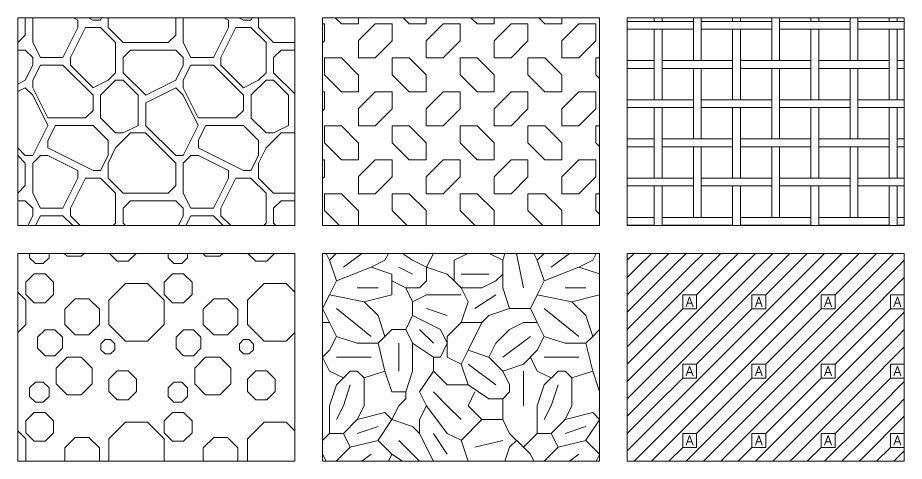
# Model space of a CAD drawing. Header units: millimetres. Extents: x 0 to 108, y -34 to 100.
# Drawn here: x 44 to 108, y -34 to -2 of the extents above; entities that cross this region are included whole.
import ezdxf

# ---------------------------------------------------------------- set-up
doc = ezdxf.new("R2010")
doc.units = ezdxf.units.MM
doc.layers.get('0').update_dxf_attribs({"linetype": 'CONTINUOUS', "lineweight": 0})

msp = doc.modelspace()

# ---------------------------------------------------------------- hatches: boundary and pattern name
at = {"linetype": 'Continuous', "lineweight": 0}
h = msp.add_hatch(dxfattribs=at)
h.set_pattern_fill('MOSAIC', color=3, scale=10.86278, style=0, pattern_type=0)
h.set_pattern_definition([(0, (7.604, 0.543), (10.8628, 10.8628), [0.5431, -0.5431, 1.0863, -8.6902]), (0, (3.259, 1.086), (10.8628, 10.8628), [2.7157, -8.1471]), (0, (2.716, 1.629), (10.8628, 10.8628), [2.7157, -8.1471]), (0, (7.604, 4.345), (10.8628, 10.8628), [0.5431, -10.3196]), (0, (2.173, 5.431), (10.8628, 10.8628), [1.6294, -9.2334]), (0, (2.173, 5.975), (10.8628, 10.8628), [1.6294, -9.2334]), (0, (8.69, 6.518), (10.8628, 10.8628), [3.2588, -7.604]), (0, (8.147, 7.061), (10.8628, 10.8628), [3.2588, -7.604]), (0, (5.431, 8.147), (10.8628, 10.8628), [1.0863, -9.7765]), (0, (5.975, 8.69), (10.8628, 10.8628), [0.5431, -10.3196]), (0, (1.086, 9.777), (10.8628, 10.8628), [0.54314, -0.54314, 0.54314, -9.2334]), (90, (1.086, 7.604), (-10.8628, 10.8628), [1.6294, -9.2334]), (90, (1.629, 3.802), (-10.8628, 10.8628), [0.54314, -1.0863, 0.54314, -1.0863, 2.17256, -5.4314]), (90, (2.716, 10.32), (-10.8628, 10.8628), [0.5431, -10.3196]), (90, (4.345, 5.431), (-10.8628, 10.8628), [0.5431, -10.3196]), (90, (4.888, 8.147), (-10.8628, 10.8628), [0.5431, -10.3196]), (90, (5.975, 2.173), (-10.8628, 10.8628), [1.0863, -9.7765]), (90, (6.518, 1.629), (-10.8628, 10.8628), [1.6294, -9.2334]), (90, (7.061, 8.147), (-10.8628, 10.8628), [1.0863, -0.5431, 1.0863, -8.1471]), (90, (7.604, 4.888), (-10.8628, 10.8628), [2.1726, -8.6902]), (90, (8.147, 4.888), (-10.8628, 10.8628), [1.0863, -9.7765]), (90, (9.233, 1.086), (-10.8628, 10.8628), [2.1726, -8.6902]), (90, (9.777, 1.086), (-10.8628, 10.8628), [1.6294, -9.2334]), (45, (5.4314, 1.6294), (0, 10.8628), [0.7681, -14.5942]), (45, (7.061, 4.345), (0, 10.8628), [0.7681, -14.5942]), (45, (8.147, 5.9745), (0, 10.8628), [0.7681, -14.5942]), (45, (0.543, 7.061), (0, 10.8628), [0.7681, -14.5942]), (45, (1.6294, 9.233), (0, 10.8628), [0.7681, -14.5942]), (45, (6.518, 3.259), (0, 10.8628), [1.5362, -13.826]), (45, (7.604, 10.32), (0, 10.8628), [1.5362, -13.826]), (135, (7.061, 0), (-10.8628, 0), [1.5362, -13.826]), (135, (7.604, 0.543), (-10.8628, 0), [1.5362, -13.826]), (135, (9.233, 3.259), (-10.8628, 0), [1.5362, -13.826]), (135, (7.604, 7.061), (-10.8628, 0), [1.5362, -13.826]), (135, (8.147, 7.061), (-10.8628, 0), [1.5362, -13.826]), (135, (5.9745, 3.802), (-10.8628, 0), [2.3043, -13.058]), (135, (9.7765, 3.259), (-10.8628, 0), [2.3043, -13.058]), (135, (5.9745, 3.259), (-10.8628, 0), [3.0725, -12.2898]), (135, (1.086, 9.7765), (-10.8628, 0), [3.0725, -12.2898]), (135, (1.086, 9.233), (-10.8628, 0), [3.0725, -12.2898]), (135, (1.6294, 3.259), (-10.8628, 0), [0.7681, -14.5942]), (135, (1.6294, 5.9745), (-10.8628, 0), [0.7681, -14.5942]), (26.565, (8.147, 0.543), (10.8628, 0), [1.2145, -23.0754]), (26.565, (5.9745, 3.802), (10.86278, 0), [1.2145, -23.0754]), (26.565, (9.7765, 2.7157), (10.8628, 0), [2.429, -21.8609]), (26.565, (9.7765, 3.259), (10.8628, 0), [2.429, -21.8609]), (63.435, (6.5177, 8.69), (0, 10.86278), [1.21446, -12.1446, 2.4289, -8.50195]), (63.435, (1.0863, 4.345), (0, 10.86278), [1.2145, -23.0754]), (63.435, (2.7157, 0), (0, 10.86278), [1.2145, -23.0754]), (63.435, (1.6294, 4.345), (0, 10.86278), [1.2145, -23.0754]), (63.435, (7.061, 9.2334), (0, 10.86278), [1.2145, -23.0754]), (63.435, (6.5177, 8.69), (0, 10.86278), [1.2145, -23.0754]), (63.435, (4.345, 5.9745), (0, 10.86278), [2.429, -21.8609]), (63.435, (3.802, 5.9745), (0, 10.86278), [2.429, -21.8609]), (116.565, (2.1726, 5.9745), (-0, 10.86278), [1.2145, -23.0754]), (116.565, (2.7157, 1.0863), (-0, 10.86278), [2.429, -21.8609]), (116.565, (2.7157, 1.6294), (-0, 10.86278), [2.429, -21.8609]), (153.435, (4.8883, 8.69), (-10.86278, 0), [2.429, -21.8609]), (153.435, (5.9745, 8.69), (-10.86278, 0), [3.6435, -20.6464])])
h.paths.add_polyline_path([(44, -2), (44, -17), (64, -17), (64, -2)], flags=0)
h = msp.add_hatch(dxfattribs=at)
h.set_pattern_fill('TREAD', color=3, scale=4.898979, style=0, pattern_type=0)
h.set_pattern_definition([(0, (0, 0), (1.224745, 2.44949), [1.224745, -1.224745]), (90, (0, 0), (-2.44949, 1.224745), [1.224745, -1.224745]), (45, (1.2247, 0), (0, 4.89898), [1.73205, -5.19615]), (45, (0, 1.2247), (0, 4.89898), [1.73205, -5.19615]), (135, (0, 3.6742), (-4.89898, 0), [1.73205, -5.19615]), (135, (3.6742, 2.4495), (-4.89898, 0), [1.73205, -5.19615])])
h.paths.add_polyline_path([(66, -2), (66, -17), (86, -17), (86, -2)], flags=0)
h = msp.add_hatch(dxfattribs=at)
h.set_pattern_fill('WIREMESH', color=3, scale=5.656854, style=0, pattern_type=0)
h.set_pattern_definition([(0, (0, 0), (2.82843, 2.82843), [5.09117, -0.56568]), (0, (0, 0.5657), (2.82843, 2.82843), [5.09117, -0.56568]), (90, (2.2627, 0.5657), (-2.82843, 2.82843), [5.09117, -0.56568]), (90, (2.8284, 0.5657), (-2.82843, 2.82843), [5.09117, -0.56568])])
h.paths.add_polyline_path([(88, -2), (88, -17), (108, -17), (108, -2)], flags=0)
h = msp.add_hatch(dxfattribs=at)
h.set_pattern_fill('STONE00', color=3, scale=4, style=0, pattern_type=0)
h.set_pattern_definition([(0, (5.964, 5.479), (0, 10), [0.7142, -9.2858]), (270, (5.421, 4.936), (10, -0), [0.789, -9.211]), (45, (5.421, 4.9356), (0, 10), [0.7678, -13.3744]), (135, (5.964, 3.604), (0, 10), [0.7678, -13.3744]), (0, (5.964, 3.604), (0, 10), [0.7142, -9.2858]), (90, (7.221, 4.147), (-10, 0), [0.789, -9.211]), (45, (6.678, 3.604), (0, 10), [0.7678, -13.3744]), (135, (7.221, 4.9356), (0, 10), [0.7678, -13.3744]), (0, (0.304, 4.777), (0, 10), [0.3968, -9.6032]), (270, (0.002, 4.475), (10, -0), [0.4383, -9.5617]), (45, (0.002, 4.4754), (0, 10), [0.4265, -13.7156]), (135, (0.304, 3.7355), (0, 10), [0.4265, -13.7156]), (0, (0.304, 3.736), (0, 10), [0.3968, -9.6032]), (90, (1.002, 4.037), (-10, 0), [0.4383, -9.5617]), (45, (0.701, 3.7355), (0, 10), [0.4265, -13.7156]), (135, (1.002, 4.4754), (0, 10), [0.4265, -13.7156]), (0, (7.552, 3.495), (0, 10), [1.0317, -8.9683]), (270, (6.768, 2.711), (10, -0), [1.1396, -8.8604]), (45, (6.768, 2.711), (0, 10), [1.109, -13.0332]), (135, (7.552, 0.787), (0, 10), [1.109, -13.0332]), (0, (7.552, 0.787), (0, 10), [1.0317, -8.9683]), (90, (9.368, 1.571), (-10, 0), [1.1396, -8.8604]), (45, (8.584, 0.787), (0, 10), [1.109, -13.0332]), (135, (9.368, 2.711), (0, 10), [1.109, -13.0332]), (0, (5.178, 9.515), (0, 10), [0.7936, -9.2064]), (270, (4.575, 8.912), (10, -0), [0.8766, -9.1234]), (45, (4.5746, 8.912), (0, 10), [0.853, -13.2891]), (135, (5.178, 7.432), (0, 10), [0.853, -13.2891]), (0, (5.178, 7.432), (0, 10), [0.7936, -9.2064]), (90, (6.575, 8.035), (-10, 0), [0.8766, -9.1234]), (45, (5.9714, 7.432), (0, 10), [0.853, -13.2891]), (135, (6.5746, 8.912), (0, 10), [0.853, -13.2891]), (0, (8.143, 7.71), (0, 10), [0.992, -9.008]), (270, (7.389, 6.956), (10, -0), [1.0958, -8.9042]), (45, (7.3886, 6.9565), (0, 10), [1.0663, -13.0758]), (135, (8.1426, 5.1066), (0, 10), [1.0663, -13.0758]), (0, (8.143, 5.107), (0, 10), [0.992, -9.008]), (90, (9.889, 5.861), (-10, 0), [1.0958, -8.9042]), (45, (9.1346, 5.1066), (0, 10), [1.0663, -13.0758]), (135, (9.8886, 6.9565), (0, 10), [1.0663, -13.0758]), (0, (5.274, 1.711), (0, 10), [0.5555, -9.4445]), (270, (4.852, 1.288), (10, -0), [0.6136, -9.3864]), (45, (4.852, 1.2884), (0, 10), [0.5971, -13.545]), (135, (5.2744, 0.2526), (0, 10), [0.5971, -13.545]), (0, (5.274, 0.253), (0, 10), [0.5555, -9.4445]), (90, (6.252, 0.675), (-10, 0), [0.6136, -9.3864]), (45, (5.83, 0.2526), (0, 10), [0.5971, -13.545]), (135, (6.252, 1.2884), (0, 10), [0.5971, -13.545]), (0, (1.779, 8.814), (0, 10), [1.5872, -8.4128]), (270, (0.572, 7.608), (10, -0), [1.7533, -8.2467]), (45, (0.572, 7.608), (0, 10), [1.7061, -12.436]), (135, (1.7785, 4.648), (0, 10), [1.7061, -12.436]), (0, (1.779, 4.648), (0, 10), [1.5872, -8.4128]), (90, (4.572, 5.854), (-10, 0), [1.7533, -8.2467]), (45, (3.366, 4.648), (0, 10), [1.7061, -12.436]), (135, (4.572, 7.608), (0, 10), [1.7061, -12.436]), (0, (1.178, 2.515), (0, 10), [0.7936, -9.2064]), (270, (0.575, 1.912), (10, -0), [0.8766, -9.1234]), (45, (0.5746, 1.912), (0, 10), [0.853, -13.2891]), (135, (1.178, 0.432), (0, 10), [0.853, -13.2891]), (0, (1.178, 0.432), (0, 10), [0.7936, -9.2064]), (90, (2.575, 1.035), (-10, 0), [0.8766, -9.1234]), (45, (1.9714, 0.432), (0, 10), [0.853, -13.2891]), (135, (2.5746, 1.912), (0, 10), [0.853, -13.2891])])
h.paths.add_polyline_path([(44, -19), (44, -34), (64, -34), (64, -19)], flags=0)
h = msp.add_hatch(dxfattribs=at)
h.set_pattern_fill('HVEGE100', color=3, scale=0.5, style=0, pattern_type=0)
h.set_pattern_definition([(63.435, (3, 3.5), (0, 15), [1.118, -32.423]), (45, (3.5, 4.5), (0, 15), [1.4142, -19.799]), (26.565, (4.5, 5.5), (0, 15), [1.118, -32.423]), (26.565, (19.5, 5.5), (0, 15), [1.118, -32.423]), (0, (5.5, 6), (0, 15), [1, -14]), (-18.435, (1.5, 4), (-0, 15), [1.581, -45.853]), (-18.435, (16.5, 4), (-0, 15), [1.581, -45.853]), (-18.435, (31.5, 4), (-0, 15), [1.581, -45.853]), (-45, (3, 3.5), (-0, 15), [1.4142, -19.799]), (-63.435, (4, 2.5), (-0, 15), [1.118, -32.423]), (-90, (4.5, 1.5), (15, 0), [0.5, -14.5]), (225, (4.5, 1), (-1e-06, 15), [0.7071, -20.506]), (180, (4, 0.5), (-0, -15), [1, -14]), (146.31, (3, 0.5), (-1e-06, 15), [1.803, -52.2805]), (146.31, (18, 0.5), (-1e-06, 15), [1.803, -52.2805]), (146.31, (33, 0.5), (-1e-06, 15), [1.803, -52.2805]), (108.435, (1.5, 1.5), (-0, 15), [1.5811, -45.853]), (-36.87, (1.5, 3), (-0, 15), [2.5, -72.5]), (-36.87, (16.5, 3), (-0, 15), [2.5, -72.5]), (-36.87, (31.5, 3), (-0, 15), [2.5, -72.5]), (-36.87, (46.5, 3), (-0, 15), [2.5, -72.5]), (36.87, (4, 3.5), (0, 15), [2.5, -72.5]), (36.87, (19, 3.5), (0, 15), [2.5, -72.5]), (36.87, (34, 3.5), (0, 15), [2.5, -72.5]), (36.87, (49, 3.5), (0, 15), [2.5, -72.5]), (18.435, (4, 2.5), (0, 15), [1.581, -45.853]), (18.435, (19, 2.5), (0, 15), [1.581, -45.853]), (18.435, (34, 2.5), (0, 15), [1.581, -45.853]), (45, (5.5, 3), (0, 15), [1.4142, -19.799]), (63.435, (6.5, 4), (0, 15), [1.118, -32.423]), (-63.435, (6, 7), (-0, 15), [1.118, -32.423]), (-63.435, (6.5, 6), (-0, 15), [1.118, -32.423]), (-18.435, (7, 5), (-0, 15), [1.581, -45.853]), (-18.435, (22, 5), (-0, 15), [1.581, -45.853]), (-18.435, (37, 5), (-0, 15), [1.581, -45.853]), (0, (8.5, 4.5), (0, 15), [1.5, -13.5]), (45, (10, 4.5), (0, 15), [0.7071, -20.506]), (108.435, (10.5, 5), (-0, 15), [1.5811, -45.853]), (135, (10, 6.5), (0, 15), [1.4142, -19.799]), (168.69, (9, 7.5), (-2e-06, 15), [2.5495, -73.936]), (168.69, (24, 7.5), (-2e-06, 15), [2.5495, -73.936]), (168.69, (39, 7.5), (-2e-06, 15), [2.5495, -73.936]), (168.69, (54, 7.5), (-2e-06, 15), [2.5495, -73.936]), (168.69, (69, 7.5), (-2e-06, 15), [2.5495, -73.936]), (-38.66, (7, 7), (-0, 15), [3.2016, -92.845]), (-38.66, (22, 7), (-0, 15), [3.2016, -92.845]), (-38.66, (37, 7), (-0, 15), [3.2016, -92.845]), (-38.66, (52, 7), (-0, 15), [3.2016, -92.845]), (-38.66, (67, 7), (-0, 15), [3.2016, -92.845]), (71.565, (6.5, 0), (0, 15), [1.5811, -45.853]), (45, (7, 1.5), (0, 15), [1.4142, -19.799]), (0, (8, 2.5), (0, 15), [0.5, -14.5]), (-45, (8.5, 2.5), (-0, 15), [0.7071, -20.506]), (-90, (9, 2), (15, 0), [2, -13]), (243.435, (9, 15), (-1e-06, 15), [1.118, -32.423]), (225, (8.5, 14), (-1e-06, 15), [1.4142, -19.799]), (-90, (6.5, 15), (15, 0), [1, -14]), (-90, (6.5, 14), (15, 0), [1, -14]), (251.565, (8, 1.5), (-0, 15), [1.5811, -45.853]), (243.435, (7.5, 15), (-1e-06, 15), [1.118, -32.423]), (45, (6.5, 10.5), (0, 15), [2.1213, -19.0919]), (14.036, (8, 12), (0, 15), [2.0616, -59.785]), (14.036, (23, 12), (0, 15), [2.0616, -59.785]), (14.036, (38, 12), (0, 15), [2.0616, -59.785]), (14.036, (53, 12), (0, 15), [2.0616, -59.785]), (-45, (10, 12.5), (-0, 15), [1.4142, -19.799]), (243.435, (11, 11.5), (-1e-06, 15), [1.118, -32.423]), (206.565, (10.5, 10.5), (-2e-06, 15), [1.118, -32.423]), (206.565, (25.5, 10.5), (-2e-06, 15), [1.118, -32.423]), (201.801, (9.5, 10), (0, 15), [2.6926, -78.085]), (201.801, (24.5, 10), (0, 15), [2.6926, -78.085]), (201.801, (39.5, 10), (0, 15), [2.6926, -78.085]), (201.8, (54.5, 10), (0, 15), [2.6926, -78.085]), (201.8, (69.5, 10), (0, 15), [2.693, -78.085]), (36.87, (7.5, 10), (0, 15), [2.5, -72.5]), (36.87, (22.5, 10), (0, 15), [2.5, -72.5]), (36.87, (37.5, 10), (0, 15), [2.5, -72.5]), (36.87, (52.5, 10), (0, 15), [2.5, -72.5]), (-18.435, (9.5, 10), (-0, 15), [1.581, -45.853]), (-18.435, (24.5, 10), (-0, 15), [1.581, -45.853]), (-18.435, (39.5, 10), (-0, 15), [1.581, -45.853]), (-90, (11, 9.5), (15, 0), [1.5, -13.5]), (194.036, (11, 8), (-2e-06, 15), [2.0616, -59.785]), (194.036, (26, 8), (-2e-06, 15), [2.0616, -59.785]), (194.036, (41, 8), (-2e-06, 15), [2.0616, -59.785]), (194.036, (56, 8), (-2e-06, 15), [2.0616, -59.785]), (0, (8.5, 8.5), (0, 15), [1.5, -13.5]), (-71.565, (6.5, 10.5), (-0, 15), [1.5811, -45.853]), (243.435, (7, 9), (-1e-06, 15), [1.118, -32.423]), (243.435, (6.5, 8), (-1e-06, 15), [1.118, -32.423]), (180, (6, 7), (-0, -15), [1.5, -13.5]), (108.435, (4.5, 7), (-0, 15), [1.5811, -45.853]), (90, (4, 8.5), (-15, 0), [2, -13]), (71.565, (4, 10.5), (0, 15), [1.5811, -45.853]), (45, (4.5, 12), (0, 15), [0.7071, -20.506]), (45, (5.5, 12), (0, 15), [1.4142, -19.799]), (0, (6.5, 13), (0, 15), [1, -14]), (-63.435, (7.5, 13), (-0, 15), [1.118, -32.423]), (116.565, (6.5, 10.5), (-0, 15), [1.118, -32.423]), (135, (6, 11.5), (0, 15), [0.7071, -20.506]), (101.31, (5.5, 8.5), (-0, 15), [2.5495, -73.9358]), (198.435, (4.5, 7), (-2e-06, 15), [1.581, -45.853]), (198.435, (19.5, 7), (-2e-06, 15), [1.581, -45.853]), (198.435, (34.5, 7), (-2e-06, 15), [1.581, -45.853]), (225, (3, 6.5), (-1e-06, 15), [0.7071, -20.506]), (243.435, (2.5, 6), (-1e-06, 15), [2.236, -31.305]), (0, (7, 3.5), (0, 15), [2.5, -12.5]), (-63.435, (6, 3.5), (-0, 15), [1.118, -32.423]), (-26.565, (6.5, 2.5), (-0, 15), [1.118, -32.423]), (-26.565, (21.5, 2.5), (-0, 15), [1.118, -32.423]), (18.435, (9, 2), (0, 15), [1.581, -45.853]), (18.435, (24, 2), (0, 15), [1.581, -45.853]), (18.435, (39, 2), (0, 15), [1.581, -45.853]), (104.036, (10.5, 2.5), (0, 15), [2.0616, -59.785]), (45, (10.5, 5), (0, 15), [0.7071, -20.506]), (0, (11, 5.5), (0, 15), [1, -14]), (-63.435, (12, 5.5), (-0, 15), [1.118, -32.423]), (-90, (12.5, 4.5), (15, 0), [2, -13]), (251.565, (12.5, 2.5), (-0, 15), [1.5811, -45.853]), (180, (12, 1), (-0, -15), [1, -14]), (108.435, (11, 1), (-0, 15), [1.5811, -45.853]), (-90, (11.5, 4.5), (15, 0), [2, -13]), (180, (3, 9.5), (-0, -15), [2, -13]), (153.435, (4, 10.5), (0, 15), [1.118, -32.423]), (153.435, (19, 10.5), (0, 15), [1.118, -32.423]), (180, (3, 11), (-0, -15), [1.5, -13.5]), (206.565, (1.5, 11), (-2e-06, 15), [1.118, -32.423]), (206.565, (16.5, 11), (-2e-06, 15), [1.118, -32.423]), (-90, (0.5, 10.5), (15, 0), [1.5, -13.5]), (-45, (0.5, 9), (-0, 15), [0.7071, -20.506]), (0, (1, 8.5), (0, 15), [1.5, -13.5]), (26.565, (2.5, 8.5), (0, 15), [1.118, -32.423]), (26.565, (17.5, 8.5), (0, 15), [1.118, -32.423]), (45, (3.5, 9), (0, 15), [0.7071, -20.506]), (213.69, (3.5, 8), (0, 15), [1.803, -52.2805]), (213.69, (18.5, 8), (0, 15), [1.803, -52.2805]), (213.69, (33.5, 8), (0, 15), [1.803, -52.2805]), (180, (1, 8), (-0, -15), [1, -14]), (180, (15, 8), (-0, -15), [1.5, -13.5]), (206.565, (13.5, 8), (-2e-06, 15), [1.118, -32.423]), (206.565, (28.5, 8), (-2e-06, 15), [1.118, -32.423]), (-90, (12.5, 7.5), (15, 0), [1, -14]), (-26.565, (12.5, 6.5), (-0, 15), [2.236, -31.305]), (-26.565, (27.5, 6.5), (-0, 15), [2.236, -31.305]), (-18.435, (13.5, 7), (-0, 15), [1.581, -45.853]), (-18.435, (28.5, 7), (-0, 15), [1.581, -45.853]), (-18.435, (43.5, 7), (-0, 15), [1.581, -45.853]), (18.435, (8.5, 13), (0, 15), [1.581, -45.853]), (18.435, (23.5, 13), (0, 15), [1.581, -45.853]), (18.435, (38.5, 13), (0, 15), [1.581, -45.853]), (56.31, (10, 12.5), (1e-06, 15), [1.8028, -52.2805]), (56.31, (25, 12.5), (1e-06, 15), [1.8028, -52.2805]), (-45, (11.5, 12.5), (-0, 15), [2.1213, -19.0919]), (-33.69, (11, 11.5), (-1e-06, 15), [1.803, -52.2805]), (-33.69, (26, 11.5), (-1e-06, 15), [1.803, -52.2805]), (-33.69, (41, 11.5), (-1e-06, 15), [1.803, -52.2805]), (-26.565, (12.5, 10.5), (-0, 15), [1.118, -32.423]), (-26.565, (27.5, 10.5), (-0, 15), [1.118, -32.423]), (63.435, (13.5, 10), (0, 15), [1.118, -32.423]), (116.565, (14, 11), (-0, 15), [2.236, -31.305]), (135, (13, 13), (0, 15), [0.7071, -20.506]), (161.565, (12.5, 13.5), (1e-06, 15), [1.581, -45.853]), (161.565, (27.5, 13.5), (1e-06, 15), [1.581, -45.853]), (161.565, (42.5, 13.5), (1e-06, 15), [1.581, -45.853]), (-63.435, (12, 8.5), (-0, 15), [1.118, -32.423]), (-26.565, (11.5, 10), (-0, 15), [1.118, -32.423]), (-26.565, (26.5, 10), (-0, 15), [1.118, -32.423]), (243.435, (12.5, 6.5), (-1e-06, 15), [1.118, -32.423]), (-45, (13, 5.5), (-0, 15), [1.4142, -19.799]), (-63.435, (14.5, 5.5), (-0, 15), [1.118, -32.423]), (243.435, (15, 4.5), (-1e-06, 15), [1.118, -32.423]), (180, (14.5, 3.5), (-0, -15), [0.5, -14.5]), (146.31, (14, 3.5), (-1e-06, 15), [1.803, -52.2805]), (146.31, (29, 3.5), (-1e-06, 15), [1.803, -52.2805]), (146.31, (44, 3.5), (-1e-06, 15), [1.803, -52.2805]), (-90, (5.5, 2.5), (15, 0), [2.5, -12.5]), (63.435, (1.5, 0), (0, 15), [1.118, -32.423]), (180, (1.5, 1.5), (-0, -15), [1.5, -13.5]), (243.435, (13.5, 15), (-1e-06, 15), [1.118, -32.423]), (-90, (13, 14), (15, 0), [1, -14]), (135, (5.5, 12), (0, 15), [1.4142, -19.799]), (116.565, (4.5, 13), (-0, 15), [1.118, -32.423]), (90, (4, 14), (-15, 0), [1, -14]), (45, (13, 8.5), (0, 15), [0.7071, -20.506]), (90, (13.5, 9), (-15, 0), [1, -14]), (-18.435, (13.5, 10), (-0, 15), [1.581, -45.853]), (-18.435, (28.5, 10), (-0, 15), [1.581, -45.853]), (-18.435, (43.5, 10), (-0, 15), [1.581, -45.853]), (-45, (0, 9.5), (-0, 15), [0.7071, -20.5061]), (0, (12.5, 8.5), (0, 15), [0.5, -14.5]), (135, (15, 0), (0, 15), [1.4142, -19.799]), (-45, (0, 15), (-0, 15), [1.4142, -19.799]), (-26.565, (0, 13), (-0, 15), [1.118, -32.423]), (-26.565, (15, 13), (-0, 15), [1.118, -32.423]), (45, (1, 12.5), (0, 15), [2.1213, -19.0919]), (135, (2.5, 14), (0, 15), [1.4142, -19.799]), (135, (15, 1.5), (0, 15), [1.4142, -19.799]), (116.565, (13.5, 0), (-0, 15), [1.118, -32.423]), (56.31, (13, 1), (1e-06, 15), [1.8028, -52.2805]), (56.31, (28, 1), (1e-06, 15), [1.8028, -52.2805]), (135, (11, 14), (0, 15), [0.7071, -20.506]), (194.036, (10.5, 14.5), (-2e-06, 15), [2.0616, -59.785]), (194.036, (25.5, 14.5), (-2e-06, 15), [2.0616, -59.785]), (194.036, (40.5, 14.5), (-2e-06, 15), [2.0616, -59.785]), (194.036, (55.5, 14.5), (-2e-06, 15), [2.0616, -59.785]), (14.036, (2, 12), (0, 15), [2.0616, -59.785]), (14.036, (17, 12), (0, 15), [2.0616, -59.785]), (14.036, (32, 12), (0, 15), [2.0616, -59.785]), (14.036, (47, 12), (0, 15), [2.0616, -59.785]), (-71.565, (1, 12.5), (-0, 15), [1.5811, -45.853]), (0, (1, 6), (0, 15), [1.5, -13.5]), (63.435, (1, 3), (0, 15), [1.118, -32.423]), (90, (14, 2.5), (-15, 0), [1, -14]), (153.435, (1, 3), (0, 15), [1.118, -32.423]), (153.435, (16, 3), (0, 15), [1.118, -32.423]), (90, (0, 3.5), (-15, 0), [1.5, -13.5]), (45, (0, 5), (0, 15), [1.4142, -19.799]), (71.565, (1, 6), (0, 15), [1.5811, -45.853]), (116.565, (1.5, 7.5), (-0, 15), [1.118, -32.423]), (-26.565, (11, 9), (-0, 15), [1.118, -32.423]), (-26.565, (26, 9), (-0, 15), [1.118, -32.423]), (0, (12, 8.5), (0, 15), [0.5, -14.5]), (63.435, (11, 14), (0, 15), [1.118, -32.423]), (45, (11.5, 0), (0, 15), [0.707, -20.506]), (90, (12, 0.5), (-15, 0), [0.5, -14.5]), (-53.13, (13.5, 15), (-1e-06, 15), [2.5, -72.5]), (-53.13, (28.5, 15), (-1e-06, 15), [2.5, -72.5]), (-53.13, (43.5, 15), (-1e-06, 15), [2.5, -72.5]), (90, (4, 0), (-15, 0), [0.5, -14.5]), (-56.31, (14, 13), (-1e-06, 15), [1.8028, -52.2805]), (-56.31, (29, 13), (-1e-06, 15), [1.8028, -52.2805]), (0, (2.5, 14), (0, 15), [1.5, -13.5])])
h.paths.add_polyline_path([(66, -19), (66, -34), (86, -34), (86, -19)], flags=0)
h = msp.add_hatch(dxfattribs=at)
h.set_pattern_fill('HLETTAE0', color=3, scale=0.05, style=0, pattern_type=0)
h.set_pattern_definition([(45, (0, 0), (0, 5), [2.82843, -4.24264]), (45, (0, 2.5), (0, 5), [3.53553, -3.53553]), (45, (2.5, 0), (0, 5), [3.53553, -3.53553]), (45, (0, 1.25), (0, 5), [5.3033, -1.76777]), (45, (1.25, 0), (0, 5), [5.3033, -1.76777]), (45, (3.75, 0), (0, 5), [1.76777, -5.3033]), (45, (0, 3.75), (0, 5), [1.76777, -5.3033]), (0, (2, 2), (0, 5), [1, -4]), (0, (2, 3), (0, 5), [1, -4]), (-90, (3, 3), (5, 0), [1, -4]), (-90, (2, 3), (5, 0), [1, -4]), (45, (3, 3), (0, 5), [2.82843, -4.24264]), (250.3462, (2.5, 2.85), (-1e-06, 5), [0.7433, -73.58704]), (250.3462, (7.5, 2.85), (-1e-06, 5), [0.7433, -73.58704]), (250.3462, (12.5, 2.85), (-1e-06, 5), [0.7433, -73.58704]), (250.3462, (17.5, 2.85), (-1e-06, 5), [0.7433, -73.58704]), (250.3462, (22.5, 2.85), (-1e-06, 5), [0.7433, -73.58704]), (-70.3462, (2.5, 2.85), (0, 5), [0.7433, -73.58704]), (-70.3462, (7.5, 2.85), (0, 5), [0.7433, -73.58704]), (-70.3462, (12.5, 2.85), (0, 5), [0.7433, -73.58704]), (-70.3462, (17.5, 2.85), (0, 5), [0.7433, -73.58704]), (-70.3462, (22.5, 2.85), (0, 5), [0.7433, -73.58704]), (0, (2.35, 2.4), (0, 5), [0.3, -4.7])])
h.paths.add_polyline_path([(88, -19), (88, -34), (108, -34), (108, -19)], flags=0)

# ---------------------------------------------------------------- linework, layer by layer
at = {"color": 1, "linetype": 'Continuous', "lineweight": 0}
for points in [[(44, -17), (64, -17), (64, -2), (44, -2)], [(66, -17), (86, -17), (86, -2), (66, -2)], [(88, -17), (108, -17), (108, -2), (88, -2)], [(44, -34), (64, -34), (64, -19), (44, -19)], [(66, -34), (86, -34), (86, -19), (66, -19)], [(88, -34), (108, -34), (108, -19), (88, -19)]]:
    msp.add_lwpolyline(points, close=True, dxfattribs=at)

doc.saveas('drawing.dxf')
